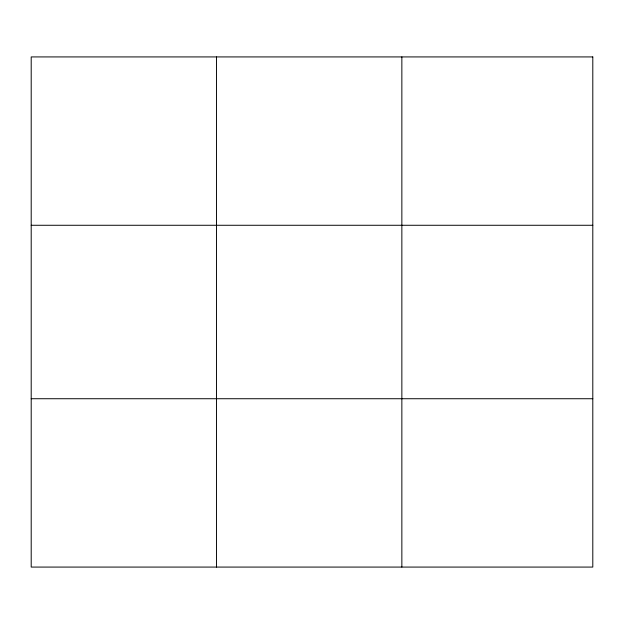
<?xml version="1.0" encoding="UTF-8"?>
<svg xmlns="http://www.w3.org/2000/svg" width="624" height="624" viewBox="0 0 624 624"><rect width="100%" height="100%" fill="white"/><g stroke="black" fill="none" stroke-linecap="round" stroke-linejoin="round"><path stroke-width="0.94" d="M216.528 56.924L216.528 567.076M401.856 56.924L401.856 567.076M31.2 225.272L592.8 225.272M31.2 398.728L592.8 398.728M592.8 56.924L592.8 567.076L31.2 567.076L31.2 56.924L592.8 56.924"/></g></svg>
